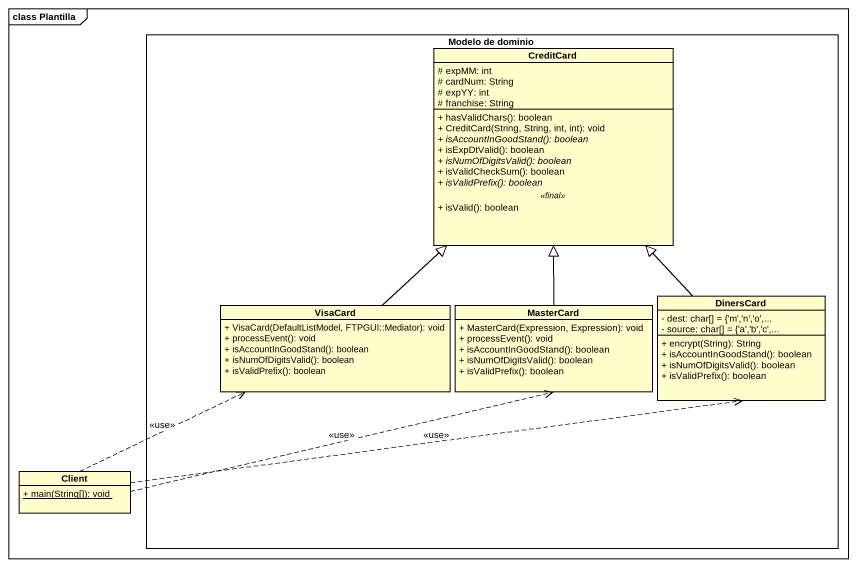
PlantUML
@startuml
mainframe class Plantilla
hide circle
hide empty members
skinparam classAttributeIconSize 0
rectangle "Modelo de dominio" as Modelo_de_dominio {
  class CreditCard {
    # expMM: int
    # cardNum: String
    # expYY: int
    # franchise: String
    --
    + hasValidChars(): boolean
    + CreditCard(String, String, int, int): void
    {abstract} + isAccountInGoodStand(): boolean
    + isExpDtValid(): boolean
    {abstract} + isNumOfDigitsValid(): boolean
    + isValidCheckSum(): boolean
    {abstract} + isValidPrefix(): boolean
    .. <<final>> ..
    + isValid(): boolean
  }
  class VisaCard {
    + VisaCard(DefaultListModel, FTPGUI::Mediator): void
    + processEvent(): void
    + isAccountInGoodStand(): boolean
    + isNumOfDigitsValid(): boolean
    + isValidPrefix(): boolean
  }
  class MasterCard {
    + MasterCard(Expression, Expression): void
    + processEvent(): void
    + isAccountInGoodStand(): boolean
    + isNumOfDigitsValid(): boolean
    + isValidPrefix(): boolean
  }
  class DinersCard {
    - dest: char[] = {'m','n','o',...
    - source: char[] = {'a','b','c',...
    + encrypt(String): String
    + isAccountInGoodStand(): boolean
    + isNumOfDigitsValid(): boolean
    + isValidPrefix(): boolean
  }
}
class Client {
  {static} + main(String[]): void
}
VisaCard -up-|> CreditCard
MasterCard -up-|> CreditCard
DinersCard -up-|> CreditCard
Client .right.> VisaCard : <<use>>
Client .right.> MasterCard : <<use>>
Client .right.> DinersCard : <<use>>
@enduml
